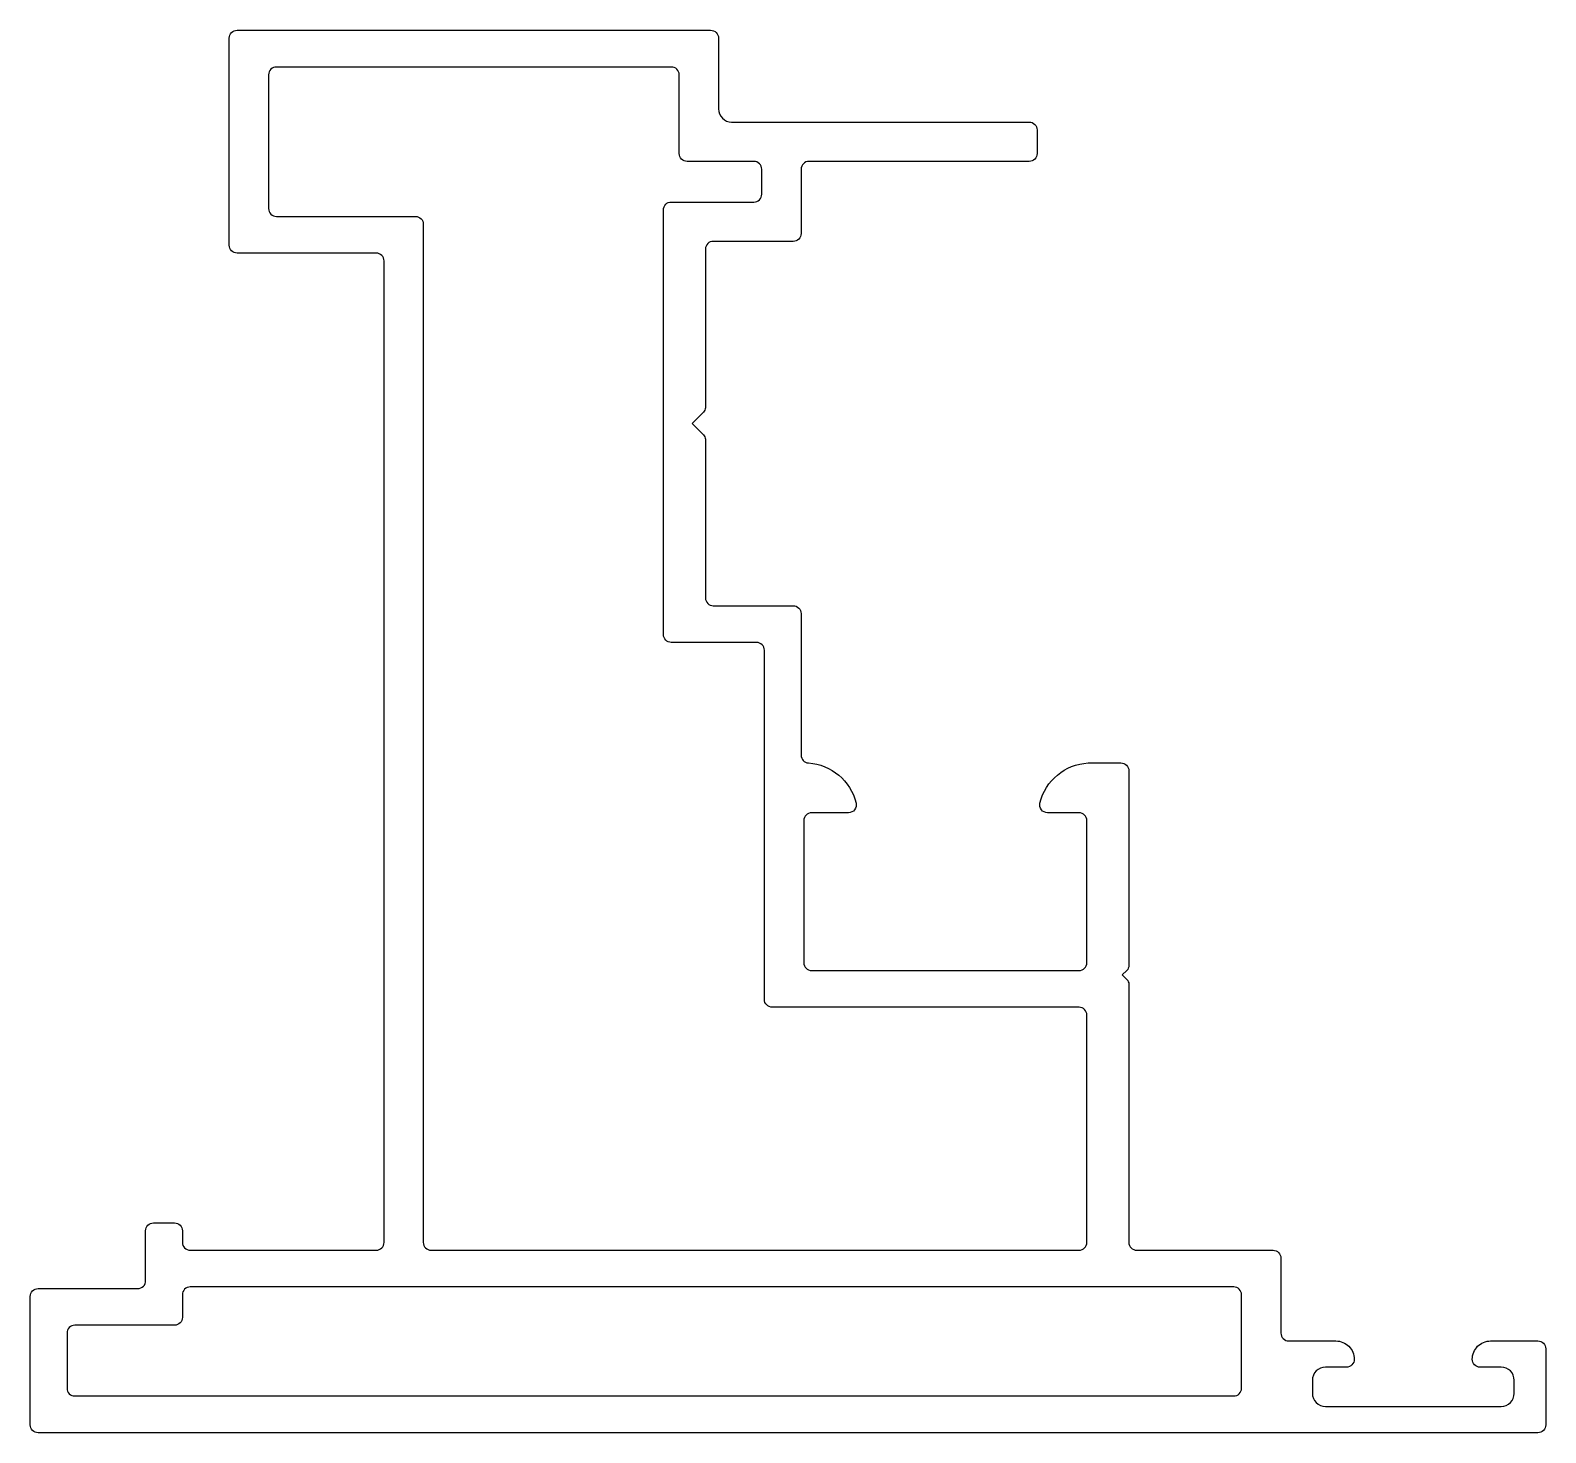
# Model space of a CAD drawing. Extents: x 554.9 to 612.7, y 463.6 to 517.1.
import ezdxf

# ---------------------------------------------------------------- set-up
doc = ezdxf.new("R2010")
doc.units = 0
doc.layers.get('0').update_dxf_attribs({"linetype": 'CONTINUOUS'})

msp = doc.modelspace()

# ---------------------------------------------------------------- linework, layer by layer
for points in [[(595.192, 481.485), (595.192, 486.905, 0.414214), (594.892, 487.205), (593.694, 487.205, -0.485622), (593.402, 487.576, -0.331775), (595.242, 489.103), (596.492, 489.103, -0.414214), (596.792, 488.803), (596.792, 481.37, -0.198912), (596.719, 481.193), (596.542, 481.016), (596.719, 480.839, -0.198912), (596.792, 480.662), (596.792, 470.816, 0.414214), (597.092, 470.516), (602.292, 470.516, -0.414214), (602.592, 470.216), (602.592, 467.356, 0.414214), (602.892, 467.056), (604.692, 467.056, -0.414214), (605.392, 466.356), (605.392, 466.356, -0.414214), (605.092, 466.056), (604.292, 466.056, 0.414214), (603.792, 465.556), (603.792, 465.056, 0.414214), (604.292, 464.556), (610.992, 464.556, 0.414214), (611.492, 465.056), (611.492, 465.556, 0.414214), (610.992, 466.056), (610.192, 466.056, -0.414214), (609.892, 466.356), (609.892, 466.356, -0.414214), (610.592, 467.056), (612.392, 467.056, -0.414214), (612.692, 466.756), (612.692, 463.856, -0.414214), (612.392, 463.556), (555.192, 463.556, -0.414214), (554.892, 463.856), (554.892, 468.756, -0.414214), (555.192, 469.056), (558.992, 469.056, 0.414214), (559.292, 469.356), (559.292, 471.256, -0.414214), (559.592, 471.556), (560.392, 471.556, -0.414214), (560.692, 471.256), (560.692, 470.816, 0.414214), (560.992, 470.516), (568.083, 470.516, 0.414214), (568.383, 470.816), (568.383, 508.253, 0.414214), (568.083, 508.553), (562.783, 508.553, -0.414214), (562.483, 508.853), (562.483, 516.753, -0.414214), (562.783, 517.053), (580.842, 517.053, -0.414214), (581.142, 516.753), (581.142, 514.053, 0.414214), (581.642, 513.553), (592.992, 513.553, -0.414214), (593.292, 513.253), (593.292, 512.353, -0.414214), (592.992, 512.053), (584.592, 512.053, 0.414214), (584.292, 511.753), (584.292, 509.303, -0.414214), (583.992, 509.003), (580.942, 509.003, 0.414214), (580.642, 508.703), (580.642, 502.657, -0.198912), (580.569, 502.48), (580.142, 502.053), (580.569, 501.626, -0.198912), (580.642, 501.45), (580.642, 495.403, 0.414214), (580.942, 495.103), (583.992, 495.103, -0.414214), (584.292, 494.803), (584.292, 489.403, 0.39502), (584.573, 489.104, -0.327767), (586.388, 487.576, -0.485737), (586.097, 487.205), (584.695, 487.205, 0.414214), (584.395, 486.905), (584.395, 481.485, 0.414214), (584.695, 481.185), (594.892, 481.185, 0.414214)], [(582.892, 493.403, 0.414214), (582.592, 493.703), (579.342, 493.703, -0.414214), (579.042, 494.003), (579.042, 510.203, -0.414214), (579.342, 510.503), (582.492, 510.503, 0.414214), (582.792, 510.803), (582.792, 511.753, 0.414214), (582.492, 512.053), (579.942, 512.053, -0.414214), (579.642, 512.353), (579.642, 515.353, 0.414214), (579.342, 515.653), (564.283, 515.653, 0.414214), (563.983, 515.353), (563.983, 510.253, 0.414214), (564.283, 509.953), (569.583, 509.953, -0.414214), (569.883, 509.653), (569.883, 470.816, 0.414214), (570.183, 470.516), (594.892, 470.516, 0.414214), (595.192, 470.816), (595.192, 479.485, 0.414214), (594.892, 479.785), (583.192, 479.785, -0.414214), (582.892, 480.085)], [(556.292, 467.356), (556.292, 465.256, 0.414214), (556.592, 464.956), (600.792, 464.956, 0.414214), (601.092, 465.256), (601.092, 468.816, 0.414214), (600.792, 469.116), (560.992, 469.116, 0.414214), (560.692, 468.816), (560.692, 467.956, -0.414214), (560.392, 467.656), (556.592, 467.656, 0.414214)]]:
    msp.add_lwpolyline(points, format="xyb", close=True)

doc.saveas('drawing.dxf')
